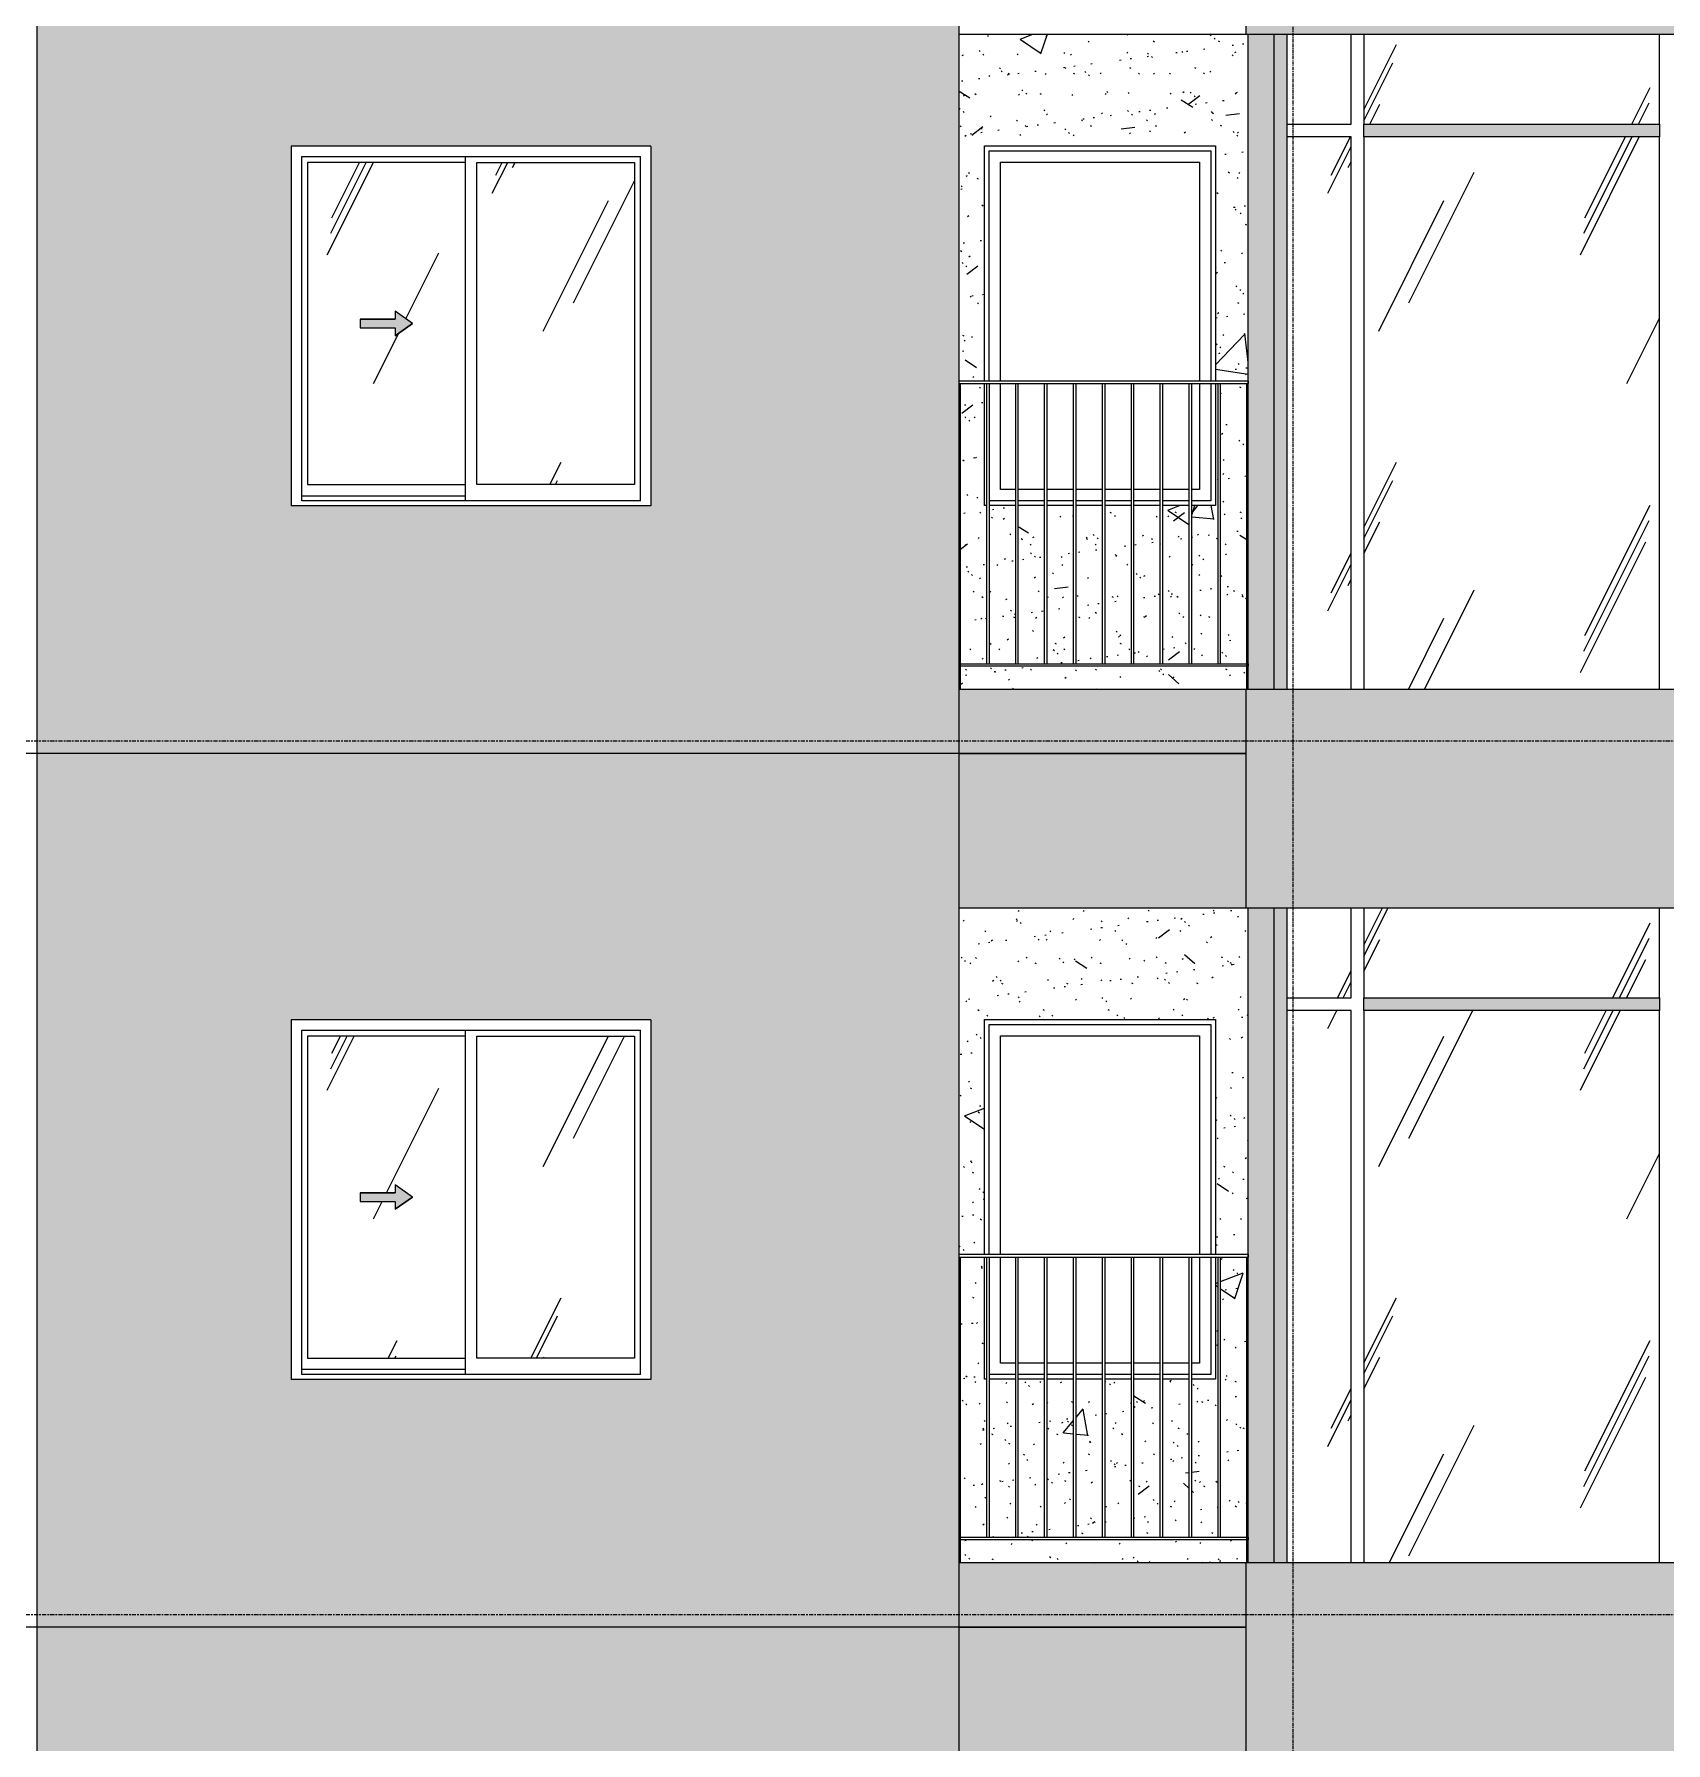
# Model space of a CAD drawing. Header units: millimetres. Extents: x 25061 to 259291, y -8723 to 35400.
# Drawn here: x 192810 to 199160, y 18700 to 25350 of the extents above; entities that cross this region are included whole.
import ezdxf

# ---------------------------------------------------------------- set-up
doc = ezdxf.new("R2010")
doc.units = ezdxf.units.MM
for name, pattern in [('1 NÉT CALL OUT', [6, 3, -3]), ('Centre', [31.75, 6.35, -4.7625, 15.875, -4.7625]), ('Grid Line', [22.225, 12.7, -3.175, 3.175, -3.175])]:
    doc.linetypes.add(name, pattern=pattern)
for name, color, linetype, lineweight in [('0-2', 50, 'Continuous', 5), ('A-DETL-GENF', 92, 'Continuous', 9), ('A-DETL-GENF-3', 92, '1 NÉT CALL OUT', 9), ('A-FLOR-HRAL-1', 253, 'Continuous', 9), ('A-FLOR-LEVL-2', 51, 'Centre', 9), ('A-GLAZ', 151, 'Continuous', 9), ('A-GLAZ-1', 7, '1 NÉT CALL OUT', 9), ('A-GLAZ-3', 7, 'Continuous', 9), ('A-GLAZ-CURT', 52, 'Continuous', 9), ('A-GLAZ-CWMG', 51, 'Continuous', 9), ('A-WALL', 113, 'Continuous', 9), ('A-WALL-PATT-2', 9, 'Continuous', 9), ('A-WALL-PATT-3', 111, 'Continuous', 5), ('I-WALL', 2, 'Continuous', 9), ('I-WALL-2', 7, 'Continuous', 9), ('S-GRID-1', 1, 'Grid Line', 9)]:
    doc.layers.add(name, color=color, linetype=linetype, lineweight=lineweight)
pattern_1 = [(50, (-80880.3, 14125), (1165.98, -102.01), [121.92, -1341.12]), (355, (-80880.3, 14125), (-225.55, 1222.76), [97.54, -1072.9]), (100.451, (-80783.1, 14116.5), (940.43, 1120.75), [103.62, -1139.78]), (46.184, (-80880.3, 14450.1), (1734.9, -269.07), [182.88, -2011.68]), (96.636, (-80735.7, 14427.7), (1519.38, 1583.54), [155.42, -1709.66]), (351.184, (-80880.3, 14450.1), (1519.4, 1583.52), [146.3, -1609.34]), (21, (-80717.7, 14368.8), (970.33, -654.5), [121.92, -1341.12]), (326, (-80717.7, 14368.8), (395.53, 1178.8), [97.54, -1072.9]), (71.451, (-80636.9, 14314.3), (1365.87, 524.3), [103.62, -1139.78]), (37.5, (-80880.3, 14125), (19.767, 541.153), [53.645, -1006.246, 53.645, -1035.507, -1076.96]), (37.5, (-80880.3, 14125), (19.767, 541.153), [-2149.043, 53.645, -1023.315]), (7.5, (-80880.3, 14125), (427.646, 641.156), [53.645, -567.334, 53.645, -981.862, -410.464]), (7.5, (-80880.3, 14125), (427.646, 641.156), [-1656.486, 53.645, -356.82]), (327.5, (-81242.8, 14125), (867.782, -36.665), [53.645, -352.755, 53.645, -1214.323, -1682.496]), (327.5, (-81242.8, 14125), (867.782, -36.665), [-1674.37, 53.645, -1628.85]), (317.5, (-81405.4, 14125), (948.03, 162.73), [53.645, -474.675, 53.645, -788.416, -1194.816]), (317.5, (-81405.4, 14125), (948.03, 162.73), [-1370.38, 53.645, -1141.17])]
pattern_2 = [(37.5, (-80880.3, 14125), (-5.1206, 156.6122), [5.364, -118.181, 5.364, -132.812, -132.08]), (37.5, (-80880.3, 14125), (-5.1206, 156.6122), [-261.722, 5.364, -126.716]), (7.5, (-80880.3, 14125), (143.847, 229.3842), [5.364, -61.285, 5.364, -105.989, -42.672]), (7.5, (-80880.3, 14125), (143.847, 229.3842), [-178.003, 5.364, -37.308]), (327.5, (-80980.28, 14125), (253.1176, 0.46), [5.364, -35.276, 5.364, -140.94, -191.008]), (327.5, (-80980.28, 14125), (253.1176, 0.46), [-186.944, 5.364, -185.644]), (317.5, (-80980.28, 14125), (244.338, 71.3376), [5.364, -14.956, 5.364, -90.546, -109.728]), (317.5, (-80980.28, 14125), (244.338, 71.3376), [-116.23, 5.364, -104.364])]
pattern_3 = [(63.435, (-78970.7, 14236.3), (-0.002, 1625.6), [567.96, -3066.99]), (63.435, (-80596.3, 14236.3), (-0.002, 1625.6), [567.96, -3066.99]), (63.435, (-78192.5, 14550.35), (-0.002, 1625.6), [567.96, -3066.99]), (63.435, (-79818.1, 14550.35), (-0.002, 1625.6), [567.96, -3066.99]), (63.435, (-78310.3, 14439.5), (-0.002, 1625.6), [567.96, -3066.99]), (63.435, (-79935.9, 14439.5), (-0.002, 1625.6), [567.96, -3066.99]), (63.435, (-78430.35, 15074.4), (-0.002, 1625.6), [276.06, -3358.9]), (63.435, (-80055.95, 15074.4), (-0.002, 1625.6), [276.06, -3358.9]), (63.435, (-78508.9, 14976.15), (-0.002, 1625.6), [567.96, -3066.99]), (63.435, (-80134.5, 14976.15), (-0.002, 1625.6), [567.96, -3066.99]), (63.435, (-78495, 15046.7), (-0.002, 1625.6), [567.96, -3066.99]), (63.435, (-80120.6, 15046.7), (-0.002, 1625.6), [567.96, -3066.99]), (63.435, (-79150.9, 14737.2), (-0.002, 1625.6), [567.96, -3066.99]), (63.435, (-80776.5, 14737.2), (-0.002, 1625.6), [567.96, -3066.99]), (63.435, (-79137, 14820.35), (-0.002, 1625.6), [567.96, -3066.99]), (63.435, (-80762.6, 14820.35), (-0.002, 1625.6), [567.96, -3066.99]), (63.435, (-79133.3, 14880.3), (-0.002, 1625.6), [567.96, -3066.99]), (63.435, (-80758.9, 14880.3), (-0.002, 1625.6), [567.96, -3066.99])]

# ---------------------------------------------------------------- blocks, each defined once
blk = doc.blocks.new('M_Fixed - 900 x 1400-901191-TKCS_MẶT CẮT 2')
at = {"layer": 'A-GLAZ-3'}
for p, q in [((-62135.6, 7896), (-61273.6, 7896)), ((-62135.6, 7000), (-62135.6, 7896)), ((-62091.6, 7852), (-61317.6, 7852)), ((-62091.6, 7000), (-62091.6, 7852)), ((-61317.6, 7852), (-61317.6, 7000)), ((-61273.6, 7896), (-61273.6, 7000)), ((-62091.6, 6578), (-62091.6, 6990)), ((-61317.6, 6990), (-61317.6, 6578)), ((-61273.6, 6990), (-61273.6, 6534)), ((-62032.6, 6534), (-62135.1, 6534)), ((-62032.6, 6578), (-62091.6, 6578)), ((-61920.1, 6578), (-62022.6, 6578)), ((-61920.1, 6534), (-62022.6, 6534)), ((-61807.6, 6578), (-61910.1, 6578)), ((-61807.6, 6534), (-61910.1, 6534)), ((-61695.1, 6578), (-61797.6, 6578)), ((-61695.1, 6534), (-61797.6, 6534)), ((-61582.6, 6578), (-61685.1, 6578)), ((-61582.6, 6534), (-61685.1, 6534)), ((-61470.1, 6578), (-61572.6, 6578)), ((-61470.1, 6534), (-61572.6, 6534)), ((-61357.6, 6578), (-61460.1, 6578)), ((-61357.6, 6534), (-61460.1, 6534)), ((-61317.6, 6578), (-61347.6, 6578)), ((-61273.6, 6534), (-61347.6, 6534))]:
    blk.add_line(p, q, dxfattribs=at)
blk = doc.blocks.new('Railing - 10mm-901206-TKCS_MẶT CẮT 2')
at = {"layer": 'A-FLOR-HRAL-1'}
for p, q in [((-62145.064287, 5900), (-62145.064287, 6990)), ((-62135.064287, 5900), (-62135.064287, 6990))]:
    blk.add_line(p, q, dxfattribs=at)
blk = doc.blocks.new('Railing - 50 x 10mm-V260-TKCS_MẶT CẮT 2')
at = {"layer": 'A-FLOR-HRAL-1'}
for p in [(-84852.6, 23990), (-84847.7, 22800)]:
    blk.add_line(p, (-84847.7, 23990), dxfattribs=at)
blk = doc.blocks.new('Railing - 50 x 10mm-V261-TKCS_MẶT CẮT 2')
at = {"layer": 'A-FLOR-HRAL-1'}
for p, q in [((-83732.7, 23990), (-83727.6, 23990)), ((-83732.7, 22800), (-83732.7, 23990))]:
    blk.add_line(p, q, dxfattribs=at)
blk = doc.blocks.new('Railing - Railing-990164-TKCS_MẶT CẮT 2')
at = {"layer": 'A-FLOR-HRAL-1'}
for p, q in [((-84852.6, 22900), (-83727.7, 22900)), ((-83727.7, 22890), (-84852.6, 22890)), ((-83727.7, 22900), (-83727.7, 22890))]:
    blk.add_line(p, q, dxfattribs=at)
for name, p in [('Railing - 50 x 10mm-V260-TKCS_MẶT CẮT 2', (0, 0)), ('Railing - 10mm-901206-TKCS_MẶT CẮT 2', (-22600.1, 17000)), ('Railing - 10mm-901206-TKCS_MẶT CẮT 2', (-22487.6, 17000)), ('Railing - 10mm-901206-TKCS_MẶT CẮT 2', (-22375.1, 17000)), ('Railing - 10mm-901206-TKCS_MẶT CẮT 2', (-22262.6, 17000)), ('Railing - 10mm-901206-TKCS_MẶT CẮT 2', (-22150.1, 17000)), ('Railing - 10mm-901206-TKCS_MẶT CẮT 2', (-22037.6, 17000)), ('Railing - 10mm-901206-TKCS_MẶT CẮT 2', (-21925.1, 17000)), ('Railing - 10mm-901206-TKCS_MẶT CẮT 2', (-21812.6, 17000)), ('Railing - 10mm-901206-TKCS_MẶT CẮT 2', (-21700.1, 17000)), ('Railing - 50 x 10mm-V261-TKCS_MẶT CẮT 2', (0, 0))]:
    blk.add_blockref(name, p)
blk = doc.blocks.new('Top Rail Type - Top Rail_Internal_-990165-TKCS_MẶT CẮT 2')
at = {"layer": 'A-FLOR-HRAL-1'}
for p, q in [((-83727.7, 24000), (-84852.6, 24000)), ((-84852.6, 23990), (-83727.7, 23990)), ((-83727.7, 24000), (-83727.7, 23990))]:
    blk.add_line(p, q, dxfattribs=at)
blk = doc.blocks.new('NCV_TKTC_TANG 6 - 8_rvt-4-TKCS_MẶT CẮT 2')
at = {"layer": 'A-WALL-PATT-2'}
h = blk.add_hatch(dxfattribs=at)
h.set_pattern_fill('FP_37', color=256, style=0, pattern_type=2)
h.set_pattern_definition(pattern_1)
h.paths.add_polyline_path([(-84847.7, 22800), (-83732.7, 22800), (-83732.7, 22890), (-84847.7, 22890), (-84847.7, 22822.3)])
h.paths.add_polyline_path([(-84070.2, 22900), (-84070.2, 23515), (-84172.7, 23515), (-84172.7, 22900)])
h.paths.add_polyline_path([(-84060.2, 22900), (-83957.7, 22900), (-83957.7, 23515), (-84060.2, 23515), (-84060.2, 22924.3)])
h.paths.add_polyline_path([(-83764.4, 22900), (-83732.7, 22900), (-83732.7, 23990), (-83835.2, 23990), (-83835.2, 22900), (-83771.5, 22900)])
h.paths.add_polyline_path([(-84182.7, 22900), (-84182.7, 23515), (-84285.2, 23515), (-84285.2, 22900)])
h.paths.add_polyline_path([(-83845.2, 22900), (-83845.2, 23990), (-83854.7, 23990), (-83854.7, 23515), (-83947.7, 23515), (-83947.7, 22900), (-83863.4, 22900)])
h.paths.add_polyline_path([(-84295.2, 22900), (-84295.2, 23515), (-84397.7, 23515), (-84397.7, 22900)])
h.paths.add_polyline_path([(-84632.7, 22900), (-84632.7, 23515), (-84735.2, 23515), (-84735.2, 22900)])
h.paths.add_polyline_path([(-84745.2, 22900), (-84745.2, 23515), (-84754.7, 23515), (-84754.7, 23990), (-84847.7, 23990), (-84847.7, 22900)])
h.paths.add_polyline_path([(-84407.7, 22900), (-84407.7, 23515), (-84510.2, 23515), (-84510.2, 22900)])
h.paths.add_polyline_path([(-84520.2, 22900), (-84520.2, 23515), (-84622.7, 23515), (-84622.7, 22900)])
h.paths.add_polyline_path([(-83727.7, 24000), (-83727.7, 25350), (-84852.6, 25350), (-84852.6, 24000), (-84754.7, 24000), (-84754.7, 24915), (-83854.7, 24915), (-83854.7, 24000), (-83732.7, 24000)])
h = blk.add_hatch(dxfattribs=at)
h.set_pattern_fill('FP_38', color=256, style=0, pattern_type=2)
h.set_pattern_definition(pattern_2)
h.paths.add_polyline_path([(-84847.7, 22800), (-83732.7, 22800), (-83732.7, 22890), (-84847.7, 22890), (-84847.7, 22822.3)])
h.paths.add_polyline_path([(-84070.2, 22900), (-84070.2, 23515), (-84172.7, 23515), (-84172.7, 22900)])
h.paths.add_polyline_path([(-84060.2, 22900), (-83957.7, 22900), (-83957.7, 23515), (-84060.2, 23515), (-84060.2, 22924.3)])
h.paths.add_polyline_path([(-83764.4, 22900), (-83732.7, 22900), (-83732.7, 23990), (-83835.2, 23990), (-83835.2, 22900), (-83771.5, 22900)])
h.paths.add_polyline_path([(-84182.7, 22900), (-84182.7, 23515), (-84285.2, 23515), (-84285.2, 22900)])
h.paths.add_polyline_path([(-83845.2, 22900), (-83845.2, 23990), (-83854.7, 23990), (-83854.7, 23515), (-83947.7, 23515), (-83947.7, 22900), (-83863.4, 22900)])
h.paths.add_polyline_path([(-84295.2, 22900), (-84295.2, 23515), (-84397.7, 23515), (-84397.7, 22900)])
h.paths.add_polyline_path([(-84632.7, 22900), (-84632.7, 23515), (-84735.2, 23515), (-84735.2, 22900)])
h.paths.add_polyline_path([(-84745.2, 22900), (-84745.2, 23515), (-84754.7, 23515), (-84754.7, 23990), (-84847.7, 23990), (-84847.7, 22900)])
h.paths.add_polyline_path([(-84407.7, 22900), (-84407.7, 23515), (-84510.2, 23515), (-84510.2, 22900)])
h.paths.add_polyline_path([(-84520.2, 22900), (-84520.2, 23515), (-84622.7, 23515), (-84622.7, 22900)])
h.paths.add_polyline_path([(-83727.7, 24000), (-83727.7, 25350), (-84852.6, 25350), (-84852.6, 24000), (-84754.7, 24000), (-84754.7, 24915), (-83854.7, 24915), (-83854.7, 24000), (-83732.7, 24000)])
at = {"layer": 'I-WALL-2'}
for p, q in [((-84754.7, 24000), (-84754.7, 24915)), ((-84754.7, 24915), (-83854.7, 24915)), ((-83854.7, 24915), (-83854.7, 24000)), ((-84754.7, 23515), (-84754.7, 23990)), ((-83854.7, 23990), (-83854.7, 23515)), ((-84745.2, 23515), (-84754.7, 23515)), ((-84632.7, 23515), (-84735.2, 23515)), ((-84520.2, 23515), (-84622.7, 23515)), ((-84407.7, 23515), (-84510.2, 23515)), ((-84295.2, 23515), (-84397.7, 23515)), ((-84182.7, 23515), (-84285.2, 23515)), ((-84070.2, 23515), (-84172.7, 23515)), ((-83957.7, 23515), (-84060.2, 23515)), ((-83854.7, 23515), (-83947.7, 23515))]:
    blk.add_line(p, q, dxfattribs=at)
at = {"layer": ''}
for name in ['Top Rail Type - Top Rail_Internal_-990165-TKCS_MẶT CẮT 2', 'Railing - Railing-990164-TKCS_MẶT CẮT 2']:
    blk.add_blockref(name, (0, 0), dxfattribs=at)
at = {"layer": 'A-GLAZ'}
blk.add_blockref('M_Fixed - 900 x 1400-901191-TKCS_MẶT CẮT 2', (-22600.1, 17000), dxfattribs=at)
blk = doc.blocks.new('Railing - Railing-V262-TKCS_MẶT CẮT 2')
at = {"layer": 'A-FLOR-HRAL-1'}
for p, q in [((-84852.6, 26300), (-83727.7, 26300)), ((-83727.7, 26290), (-84852.6, 26290)), ((-83727.7, 26300), (-83727.7, 26290))]:
    blk.add_line(p, q, dxfattribs=at)
for name, p in [('Railing - 50 x 10mm-V260-TKCS_MẶT CẮT 2', (0, 3400)), ('Railing - 10mm-901206-TKCS_MẶT CẮT 2', (-22600.1, 20400)), ('Railing - 10mm-901206-TKCS_MẶT CẮT 2', (-22487.6, 20400)), ('Railing - 10mm-901206-TKCS_MẶT CẮT 2', (-22375.1, 20400)), ('Railing - 10mm-901206-TKCS_MẶT CẮT 2', (-22262.6, 20400)), ('Railing - 10mm-901206-TKCS_MẶT CẮT 2', (-22150.1, 20400)), ('Railing - 10mm-901206-TKCS_MẶT CẮT 2', (-22037.6, 20400)), ('Railing - 10mm-901206-TKCS_MẶT CẮT 2', (-21925.1, 20400)), ('Railing - 10mm-901206-TKCS_MẶT CẮT 2', (-21812.6, 20400)), ('Railing - 10mm-901206-TKCS_MẶT CẮT 2', (-21700.1, 20400)), ('Railing - 50 x 10mm-V261-TKCS_MẶT CẮT 2', (0, 3400))]:
    blk.add_blockref(name, p)
blk = doc.blocks.new('NCV_TKTC_TANG 6 - 8_rvt-6-TKCS_MẶT CẮT 2')
at = {"layer": 'A-WALL-PATT-2'}
h = blk.add_hatch(dxfattribs=at)
h.set_pattern_fill('FP_37', color=256, style=0, pattern_type=2)
h.set_pattern_definition(pattern_1)
h.paths.add_polyline_path([(-83737.6, 19400), (-83732.7, 19400), (-83732.7, 19490), (-84847.7, 19490), (-84847.7, 19400), (-83749.7, 19400)])
h.paths.add_polyline_path([(-84285.2, 19500), (-84182.7, 19500), (-84182.7, 20115), (-84285.2, 20115), (-84285.2, 19715.7)])
h.paths.add_polyline_path([(-84060.2, 19500), (-83957.7, 19500), (-83957.7, 20115), (-84060.2, 20115), (-84060.2, 19524.3)])
h.paths.add_polyline_path([(-84070.2, 19500), (-84070.2, 20115), (-84172.7, 20115), (-84172.7, 19500)])
h.paths.add_polyline_path([(-84735.2, 19500), (-84632.7, 19500), (-84632.7, 20115), (-84735.2, 20115), (-84735.2, 20098.4)])
h.paths.add_polyline_path([(-84295.2, 19500), (-84295.2, 20115), (-84397.7, 20115), (-84397.7, 19500)])
h.paths.add_polyline_path([(-84510.2, 19500), (-84407.7, 19500), (-84407.7, 20115), (-84510.2, 20115), (-84510.2, 19907)])
h.paths.add_polyline_path([(-83741.7, 19500), (-83732.7, 19500), (-83732.7, 20590), (-83835.2, 20590), (-83835.2, 19500), (-83764.4, 19500)])
h.paths.add_polyline_path([(-84520.2, 19500), (-84520.2, 20115), (-84622.7, 20115), (-84622.7, 19500)])
h.paths.add_polyline_path([(-83947.7, 19500), (-83845.2, 19500), (-83845.2, 20590), (-83854.7, 20590), (-83854.7, 20115), (-83947.7, 20115)])
h.paths.add_polyline_path([(-84745.2, 19500), (-84745.2, 20115), (-84754.7, 20115), (-84754.7, 20590), (-84847.7, 20590), (-84847.7, 19500)])
h.paths.add_polyline_path([(-84754.7, 20600), (-84754.7, 21515), (-83854.7, 21515), (-83854.7, 20600), (-83727.7, 20600), (-83727.7, 21950), (-84852.6, 21950), (-84852.6, 20600), (-84847.7, 20600)])
h = blk.add_hatch(dxfattribs=at)
h.set_pattern_fill('FP_38', color=256, style=0, pattern_type=2)
h.set_pattern_definition(pattern_2)
h.paths.add_polyline_path([(-83737.6, 19400), (-83732.7, 19400), (-83732.7, 19490), (-84847.7, 19490), (-84847.7, 19400), (-83749.7, 19400)])
h.paths.add_polyline_path([(-84285.2, 19500), (-84182.7, 19500), (-84182.7, 20115), (-84285.2, 20115), (-84285.2, 19715.7)])
h.paths.add_polyline_path([(-84060.2, 19500), (-83957.7, 19500), (-83957.7, 20115), (-84060.2, 20115), (-84060.2, 19524.3)])
h.paths.add_polyline_path([(-84070.2, 19500), (-84070.2, 20115), (-84172.7, 20115), (-84172.7, 19500)])
h.paths.add_polyline_path([(-84735.2, 19500), (-84632.7, 19500), (-84632.7, 20115), (-84735.2, 20115), (-84735.2, 20098.4)])
h.paths.add_polyline_path([(-84295.2, 19500), (-84295.2, 20115), (-84397.7, 20115), (-84397.7, 19500)])
h.paths.add_polyline_path([(-84510.2, 19500), (-84407.7, 19500), (-84407.7, 20115), (-84510.2, 20115), (-84510.2, 19907)])
h.paths.add_polyline_path([(-83741.7, 19500), (-83732.7, 19500), (-83732.7, 20590), (-83835.2, 20590), (-83835.2, 19500), (-83764.4, 19500)])
h.paths.add_polyline_path([(-84520.2, 19500), (-84520.2, 20115), (-84622.7, 20115), (-84622.7, 19500)])
h.paths.add_polyline_path([(-83947.7, 19500), (-83845.2, 19500), (-83845.2, 20590), (-83854.7, 20590), (-83854.7, 20115), (-83947.7, 20115)])
h.paths.add_polyline_path([(-84745.2, 19500), (-84745.2, 20115), (-84754.7, 20115), (-84754.7, 20590), (-84847.7, 20590), (-84847.7, 19500)])
h.paths.add_polyline_path([(-84754.7, 20600), (-84754.7, 21515), (-83854.7, 21515), (-83854.7, 20600), (-83727.7, 20600), (-83727.7, 21950), (-84852.6, 21950), (-84852.6, 20600), (-84847.7, 20600)])
at = {"layer": 'I-WALL-2'}
for p, q in [((-84754.7, 20600), (-84754.7, 21515)), ((-84754.7, 21515), (-83854.7, 21515)), ((-83854.7, 21515), (-83854.7, 20600)), ((-84754.7, 20115), (-84754.7, 20590)), ((-83854.7, 20590), (-83854.7, 20115)), ((-84745.2, 20115), (-84754.7, 20115)), ((-84632.7, 20115), (-84735.2, 20115)), ((-84520.2, 20115), (-84622.7, 20115)), ((-84407.7, 20115), (-84510.2, 20115)), ((-84295.2, 20115), (-84397.7, 20115)), ((-84182.7, 20115), (-84285.2, 20115)), ((-84070.2, 20115), (-84172.7, 20115)), ((-83957.7, 20115), (-84060.2, 20115)), ((-83854.7, 20115), (-83947.7, 20115))]:
    blk.add_line(p, q, dxfattribs=at)
at = {"layer": ''}
for name, p in [('Top Rail Type - Top Rail_Internal_-990165-TKCS_MẶT CẮT 2', (0, -3400)), ('Railing - Railing-V262-TKCS_MẶT CẮT 2', (0, -6800))]:
    blk.add_blockref(name, p, dxfattribs=at)
at = {"layer": 'A-GLAZ'}
blk.add_blockref('M_Fixed - 900 x 1400-901191-TKCS_MẶT CẮT 2', (-22600.1, 13600), dxfattribs=at)
blk = doc.blocks.new('1_FAMILY RVT - W01-WxH 1400x1400xmm-V318-TKCS_MẶT CẮT 2')
at = {"layer": 'A-DETL-GENF-3'}
blk.add_hatch(color=256, dxfattribs=at).paths.add_polyline_path([(-87048.1, 20776.5), (-86980.3, 20823.9), (-87048.1, 20871.4), (-87048.1, 20840.9), (-87183.5, 20840.9), (-87183.5, 20807), (-87048.1, 20807)])
at = {"layer": 'A-GLAZ'}
h = blk.add_hatch(dxfattribs=at)
h.set_pattern_fill('FP_35', color=256, style=0, pattern_type=2)
h.set_pattern_definition(pattern_3)
h.paths.add_polyline_path([(-87044.2, 20197), (-86774.8, 20197), (-86774.8, 21450.9), (-87389.1, 21450.9), (-87389.1, 20197)])
h.paths.add_polyline_path([(-87048.1, 20776.5), (-87048.1, 20807), (-87183.5, 20807), (-87183.5, 20840.9), (-87048.1, 20840.9), (-87048.1, 20871.4), (-86980.3, 20823.9), (-87044.2, 20779.2)])
h = blk.add_hatch(dxfattribs=at)
h.set_pattern_fill('FP_35', color=256, style=0, pattern_type=2)
h.set_pattern_definition(pattern_3)
h.paths.add_polyline_path([(-86116.1, 20197), (-86116.1, 21450.9), (-86730.3, 21450.9), (-86730.3, 20197)])
at = {"layer": 'A-DETL-GENF'}
for p, q in [((-87183.5, 20840.9), (-87183.5, 20807)), ((-87183.5, 20840.9), (-87048.1, 20840.9)), ((-87048.1, 20840.9), (-87183.5, 20840.9)), ((-87183.5, 20840.9), (-87183.5, 20807)), ((-87048.1, 20871.4), (-87048.1, 20840.9)), ((-86980.3, 20823.9), (-87048.1, 20871.4)), ((-86980.3, 20823.9), (-87048.1, 20871.4)), ((-87048.1, 20871.4), (-87048.1, 20840.9)), ((-86980.3, 20823.9), (-87048.1, 20776.5)), ((-87048.1, 20776.5), (-86980.3, 20823.9)), ((-87183.5, 20807), (-87048.1, 20807)), ((-87183.5, 20807), (-87048.1, 20807)), ((-87048.1, 20807), (-87048.1, 20776.5)), ((-87048.1, 20807), (-87048.1, 20776.5))]:
    blk.add_line(p, q, dxfattribs=at)
at = {"layer": 'A-GLAZ'}
for p, q in [((-86052.6, 21514.4), (-87452.6, 21514.4)), ((-87452.6, 21514.4), (-87452.6, 20114.4)), ((-86052.6, 21514.4), (-86052.6, 20114.4)), ((-87411.6, 21473.5), (-86093.5, 21473.5)), ((-87411.6, 20133.5), (-87411.6, 21473.5)), ((-87389.1, 21450.9), (-87389.1, 20197)), ((-86774.8, 21450.9), (-87389.1, 21450.9)), ((-86774.8, 21473.5), (-86774.8, 20133.5)), ((-86730.3, 20197), (-86730.3, 21450.9)), ((-86730.3, 21450.9), (-86116.1, 21450.9)), ((-86116.1, 21450.9), (-86116.1, 20197)), ((-86093.5, 20133.5), (-86093.5, 21473.5)), ((-86774.8, 20152.5), (-87411.6, 20152.5)), ((-86774.8, 20152.5), (-87411.6, 20152.5)), ((-87389.1, 20197), (-86774.8, 20197)), ((-86116.1, 20197), (-86730.3, 20197)), ((-86052.6, 20114.4), (-87452.6, 20114.4)), ((-86093.5, 20133.5), (-87411.6, 20133.5))]:
    blk.add_line(p, q, dxfattribs=at)
blk = doc.blocks.new('Rectangular Mullion - 50 x 100mm-1838999-TKCS_MẶT CẮT 2')
at = {"layer": 'A-GLAZ-CWMG'}
blk.add_hatch(color=256, dxfattribs=at).paths.add_polyline_path([(-83577.564287, 5800), (-83577.564287, 7975), (-83627.564287, 7975), (-83627.564287, 5800)])
for p, q in [((-83627.564287, 7975), (-83627.564287, 5800)), ((-83577.564287, 7975), (-83577.564287, 7950))]:
    blk.add_line(p, q, dxfattribs=at)
blk = doc.blocks.new('System Panel - Glazed-V326-TKCS_MẶT CẮT 2')
at = {"layer": 'A-GLAZ-CURT'}
h = blk.add_hatch(dxfattribs=at)
h.set_pattern_fill('FP_35', color=256, style=0, pattern_type=2)
h.set_pattern_definition(pattern_3)
h.paths.add_polyline_path([(-82127.6, 19400), (-82127.6, 21550), (-83277.6, 21550), (-83277.6, 19400)])
for p, q in [((-82127.6, 21550), (-83277.6, 21550)), ((-83277.6, 21550), (-83277.6, 19400)), ((-82127.6, 19400), (-82127.6, 21550))]:
    blk.add_line(p, q, dxfattribs=at)
blk = doc.blocks.new('System Panel - Glazed-V327-TKCS_MẶT CẮT 2')
at = {"layer": 'A-GLAZ-CURT'}
h = blk.add_hatch(dxfattribs=at)
h.set_pattern_fill('FP_35', color=256, style=0, pattern_type=2)
h.set_pattern_definition(pattern_3)
h.paths.add_polyline_path([(-83327.6, 19400), (-83327.6, 21550), (-83577.6, 21550), (-83577.6, 19400)])
for p, q in [((-83327.6, 21550), (-83577.6, 21550)), ((-83577.6, 21550), (-83577.6, 19400)), ((-83327.6, 19400), (-83327.6, 21550))]:
    blk.add_line(p, q, dxfattribs=at)
blk = doc.blocks.new('System Panel - Glazed-V332-TKCS_MẶT CẮT 2')
at = {"layer": 'A-GLAZ-CURT'}
h = blk.add_hatch(dxfattribs=at)
h.set_pattern_fill('FP_35', color=256, style=0, pattern_type=2)
h.set_pattern_definition(pattern_3)
h.paths.add_polyline_path([(-82127.6, 21600), (-82127.6, 21950), (-83277.6, 21950), (-83277.6, 21600), (-82272.9, 21600)])
for p, q in [((-83277.6, 21950), (-83277.6, 21600)), ((-82127.6, 21600), (-82127.6, 21950)), ((-83277.6, 21600), (-82127.6, 21600))]:
    blk.add_line(p, q, dxfattribs=at)
blk = doc.blocks.new('System Panel - Glazed-V333-TKCS_MẶT CẮT 2')
at = {"layer": 'A-GLAZ-CURT'}
h = blk.add_hatch(dxfattribs=at)
h.set_pattern_fill('FP_35', color=256, style=0, pattern_type=2)
h.set_pattern_definition(pattern_3)
h.paths.add_polyline_path([(-83327.6, 21600), (-83327.6, 21950), (-83577.6, 21950), (-83577.6, 21600)])
for p, q in [((-83577.6, 21950), (-83577.6, 21600)), ((-83327.6, 21600), (-83327.6, 21950)), ((-83577.6, 21600), (-83327.6, 21600))]:
    blk.add_line(p, q, dxfattribs=at)
blk = doc.blocks.new('Rectangular Mullion - 50 x 100mm-1839000-TKCS_MẶT CẮT 2')
at = {"layer": 'A-GLAZ-CWMG'}
blk.add_hatch(color=256, dxfattribs=at).paths.add_polyline_path([(-83577.564287, 7975), (-83577.564287, 8350), (-83627.564287, 8350), (-83627.564287, 7975)])
for p, q in [((-83627.564287, 8350), (-83627.564287, 7975)), ((-83577.564287, 8000), (-83577.564287, 7975))]:
    blk.add_line(p, q, dxfattribs=at)
blk = doc.blocks.new('Rectangular Mullion - 50 x 100mm-1838991-TKCS_MẶT CẮT 2')
at = {"layer": 'A-GLAZ-CWMG'}
blk.add_hatch(color=256, dxfattribs=at).paths.add_polyline_path([(-79677.6, 7950), (-78527.6, 7950), (-78527.6, 8000), (-79677.6, 8000)])
for p, q in [((-79677.6, 7950), (-79677.6, 8000)), ((-78527.6, 8000), (-78527.6, 7950))]:
    blk.add_line(p, q, dxfattribs=at)
blk = doc.blocks.new('Rectangular Mullion - 50 x 100mm-1286808-TKCS_MẶT CẮT 2')
at = {"layer": 'A-GLAZ-CWMG'}
blk.add_hatch(color=256, dxfattribs=at).paths.add_polyline_path([(-83627.564287, 5800), (-83627.564287, 7975), (-83727.564287, 7975), (-83727.564287, 5800)])
blk.add_line((-83727.564287, 5800), (-83727.564287, 7975), dxfattribs=at)
blk = doc.blocks.new('Rectangular Mullion - 50 x 100mm-1901971-TKCS_MẶT CẮT 2')
at = {"layer": 'A-GLAZ-CWMG'}
blk.add_hatch(color=256, dxfattribs=at).paths.add_polyline_path([(-83727.6, 7975), (-83627.6, 7975), (-83627.6, 8350), (-83727.6, 8350), (-83727.6, 8016.8)])
blk.add_line((-83727.6, 7975), (-83727.6, 8350), dxfattribs=at)
blk = doc.blocks.new('1_FAMILY RVT - W01-WxH 1400x1400xmm-V336-TKCS_MẶT CẮT 2')
at = {"layer": 'A-DETL-GENF-3'}
blk.add_hatch(color=256, dxfattribs=at).paths.add_polyline_path([(-87048.1, 24176.5), (-86980.3, 24223.9), (-87048.1, 24271.4), (-87048.1, 24240.9), (-87183.5, 24240.9), (-87183.5, 24207), (-87048.1, 24207)])
at = {"layer": 'A-GLAZ'}
h = blk.add_hatch(dxfattribs=at)
h.set_pattern_fill('FP_35', color=256, style=0, pattern_type=2)
h.set_pattern_definition(pattern_3)
h.paths.add_polyline_path([(-86774.8, 23597), (-86774.8, 24850.9), (-87389.1, 24850.9), (-87389.1, 23597), (-87044.2, 23597)])
h.paths.add_polyline_path([(-87048.1, 24176.5), (-87048.1, 24207), (-87183.5, 24207), (-87183.5, 24240.9), (-87048.1, 24240.9), (-87048.1, 24271.4), (-86980.3, 24223.9), (-87044.2, 24179.2)])
h = blk.add_hatch(dxfattribs=at)
h.set_pattern_fill('FP_35', color=256, style=0, pattern_type=2)
h.set_pattern_definition(pattern_3)
h.paths.add_polyline_path([(-86116.1, 23597), (-86116.1, 24850.9), (-86730.3, 24850.9), (-86730.3, 23597)])
at = {"layer": 'A-DETL-GENF'}
for p, q in [((-87183.5, 24240.9), (-87183.5, 24207)), ((-87183.5, 24240.9), (-87048.1, 24240.9)), ((-87048.1, 24240.9), (-87183.5, 24240.9)), ((-87183.5, 24240.9), (-87183.5, 24207)), ((-87183.5, 24207), (-87048.1, 24207)), ((-87183.5, 24207), (-87048.1, 24207)), ((-87048.1, 24271.4), (-87048.1, 24240.9)), ((-86980.3, 24223.9), (-87048.1, 24271.4)), ((-86980.3, 24223.9), (-87048.1, 24271.4)), ((-87048.1, 24271.4), (-87048.1, 24240.9)), ((-86980.3, 24223.9), (-87048.1, 24176.5)), ((-87048.1, 24176.5), (-86980.3, 24223.9)), ((-87048.1, 24207), (-87048.1, 24176.5)), ((-87048.1, 24207), (-87048.1, 24176.5))]:
    blk.add_line(p, q, dxfattribs=at)
at = {"layer": 'A-GLAZ'}
for p, q in [((-86052.6, 24914.4), (-87452.6, 24914.4)), ((-87452.6, 24914.4), (-87452.6, 23514.4)), ((-87411.6, 24873.5), (-86093.5, 24873.5)), ((-87411.6, 23533.5), (-87411.6, 24873.5)), ((-86774.8, 24873.5), (-86774.8, 23533.5)), ((-86093.5, 23533.5), (-86093.5, 24873.5)), ((-86052.6, 24914.4), (-86052.6, 23514.4)), ((-87389.1, 24850.9), (-87389.1, 23597)), ((-86774.8, 24850.9), (-87389.1, 24850.9)), ((-86730.3, 23597), (-86730.3, 24850.9)), ((-86730.3, 24850.9), (-86116.1, 24850.9)), ((-86116.1, 24850.9), (-86116.1, 23597)), ((-86774.8, 23552.5), (-87411.6, 23552.5)), ((-86774.8, 23552.5), (-87411.6, 23552.5)), ((-87389.1, 23597), (-86774.8, 23597)), ((-86116.1, 23597), (-86730.3, 23597)), ((-86052.6, 23514.4), (-87452.6, 23514.4)), ((-86093.5, 23533.5), (-87411.6, 23533.5))]:
    blk.add_line(p, q, dxfattribs=at)
blk = doc.blocks.new('System Panel - Glazed-V344-TKCS_MẶT CẮT 2')
at = {"layer": 'A-GLAZ-CURT'}
h = blk.add_hatch(dxfattribs=at)
h.set_pattern_fill('FP_35', color=256, style=0, pattern_type=2)
h.set_pattern_definition(pattern_3)
h.paths.add_polyline_path([(-82127.6, 22800), (-82127.6, 24950), (-83277.6, 24950), (-83277.6, 22800), (-82272.9, 22800)])
for p, q in [((-82127.6, 24950), (-83277.6, 24950)), ((-83277.6, 24950), (-83277.6, 22800)), ((-82127.6, 22800), (-82127.6, 24950))]:
    blk.add_line(p, q, dxfattribs=at)
blk = doc.blocks.new('System Panel - Glazed-V345-TKCS_MẶT CẮT 2')
at = {"layer": 'A-GLAZ-CURT'}
h = blk.add_hatch(dxfattribs=at)
h.set_pattern_fill('FP_35', color=256, style=0, pattern_type=2)
h.set_pattern_definition(pattern_3)
h.paths.add_polyline_path([(-83327.6, 22800), (-83327.6, 24950), (-83577.6, 24950), (-83577.6, 22800)])
for p, q in [((-83327.6, 24950), (-83577.6, 24950)), ((-83577.6, 24950), (-83577.6, 22800)), ((-83327.6, 22800), (-83327.6, 24950))]:
    blk.add_line(p, q, dxfattribs=at)
blk = doc.blocks.new('System Panel - Glazed-V350-TKCS_MẶT CẮT 2')
at = {"layer": 'A-GLAZ-CURT'}
h = blk.add_hatch(dxfattribs=at)
h.set_pattern_fill('FP_35', color=256, style=0, pattern_type=2)
h.set_pattern_definition(pattern_3)
h.paths.add_polyline_path([(-82127.6, 25000), (-82127.6, 25350), (-83277.6, 25350), (-83277.6, 25000), (-82272.9, 25000)])
for p, q in [((-83277.6, 25350), (-83277.6, 25000)), ((-82127.6, 25000), (-82127.6, 25350)), ((-83277.6, 25000), (-82127.6, 25000))]:
    blk.add_line(p, q, dxfattribs=at)
blk = doc.blocks.new('System Panel - Glazed-V351-TKCS_MẶT CẮT 2')
at = {"layer": 'A-GLAZ-CURT'}
for p, q in [((-83577.6, 25350), (-83577.6, 25000)), ((-83327.6, 25000), (-83327.6, 25350)), ((-83577.6, 25000), (-83327.6, 25000))]:
    blk.add_line(p, q, dxfattribs=at)

msp = doc.modelspace()

# ---------------------------------------------------------------- hatches: boundary and pattern name
at = {"layer": 'A-WALL-PATT-3'}
for points in [[(200580.3, 25350), (204085.2, 25350), (204085.2, 26200), (197525.2, 26200), (197525.2, 25350), (198989.8, 25350)], [(197399.4, 22550), (197525.2, 22550), (197525.2, 22800), (196410.2, 22800), (196410.2, 22550)], [(200580.3, 21950), (204085.2, 21950), (204085.2, 22800), (197525.2, 22800), (197525.2, 21950), (198989.8, 21950)], [(196604.2, 19150), (197525.2, 19150), (197525.2, 19400), (196410.2, 19400), (196410.2, 19150)], [(203761.1, 18550), (204085.2, 18550), (204085.2, 19400), (197525.2, 19400), (197525.2, 18550), (200580.3, 18550)]]:
    msp.add_hatch(color=256, dxfattribs=at).paths.add_polyline_path(points)
h = msp.add_hatch(color=256, dxfattribs=at)
h.paths.add_polyline_path([(195169.3, 22550), (196410.2, 22550), (196410.2, 25950), (192820.2, 25949.2), (192820.2, 22550), (194218.6, 22550)])
h.paths.add_polyline_path([(195210.2, 23514.4), (193810.2, 23514.4), (193810.2, 24914.4), (195210.2, 24914.4), (195210.2, 23533.5)])
h = msp.add_hatch(color=256, dxfattribs=at)
h.paths.add_polyline_path([(192820.2, 19150), (196410.2, 19150), (196410.2, 22550), (192820.2, 22549.2), (192820.2, 19151.8)])
h.paths.add_polyline_path([(194218.6, 20114.4), (193810.2, 20114.4), (193810.2, 21514.4), (195210.2, 21514.4), (195210.2, 20114.4), (195169.3, 20114.4)])
h = msp.add_hatch(color=256, dxfattribs=at)
h.paths.add_polyline_path([(196410.2, 21950), (197525.2, 21950), (197525.2, 22550), (196410.2, 22550)])
h.paths.add_polyline_path([(204095.2, 21950), (205210.2, 21950), (205210.2, 22550), (204095.2, 22550), (204095.2, 22360)])
h = msp.add_hatch(color=256, dxfattribs=at)
h.paths.add_polyline_path([(195809, 15750), (196410.2, 15750), (196410.2, 19150), (192820.2, 19149.2), (192820.2, 15750), (194218.6, 15750)])
h.paths.add_polyline_path([(195169.3, 16714.4), (193810.2, 16714.4), (193810.2, 18114.4), (195210.2, 18114.4), (195210.2, 16714.4)])
h = msp.add_hatch(color=256, dxfattribs=at)
h.paths.add_polyline_path([(196410.2, 18550), (197525.2, 18550), (197525.2, 19150), (196410.2, 19150), (196410.2, 19120.9)])
h.paths.add_polyline_path([(205210.2, 18550), (205210.2, 19150), (204095.2, 19150), (204095.2, 18550), (204556.3, 18550)])

# ---------------------------------------------------------------- linework, layer by layer
at = {"layer": 'A-FLOR-LEVL-2'}
for p, q in [((147110.2, 22600), (255566.7, 22600)), ((147110.2, 19200), (255566.7, 19200))]:
    msp.add_line(p, q, dxfattribs=at)
at = {"layer": 'A-WALL'}
for p, q in [((192820.2, 29350), (192820.2, 5550)), ((196410.2, 5800), (196410.2, 29350)), ((196410.2, 22550), (182610.2, 22550)), ((196410.2, 22550), (192810.2, 22550)), ((196410.2, 19150), (182610.2, 19150)), ((196410.2, 19150), (192810.2, 19150))]:
    msp.add_line(p, q, dxfattribs=at)
at = {"layer": 'I-WALL'}
for p, q in [((197525.2, 26200), (197525.2, 25350)), ((196410.2, 25350), (197525.2, 25350)), ((197525.2, 25350), (204085.2, 25350)), ((205210.2, 22800), (196410.2, 22800)), ((197525.2, 22800), (197525.2, 21950)), ((197525.2, 22550), (196410.2, 22550)), ((196410.2, 22550), (197525.2, 22550)), ((196410.2, 21950), (197525.2, 21950)), ((197525.2, 21950), (204085.2, 21950)), ((205210.2, 19400), (196410.2, 19400)), ((197525.2, 19400), (197525.2, 18550)), ((197525.2, 19150), (196410.2, 19150)), ((196410.2, 19150), (197525.2, 19150))]:
    msp.add_line(p, q, dxfattribs=at)
at = {"layer": 'S-GRID-1'}
msp.add_line((197710.2, -3283.1), (197710.2, 30285.9), dxfattribs=at)

# ---------------------------------------------------------------- block references
at = {"layer": '0-2'}
for name in ['NCV_TKTC_TANG 6 - 8_rvt-4-TKCS_MẶT CẮT 2', 'NCV_TKTC_TANG 6 - 8_rvt-6-TKCS_MẶT CẮT 2']:
    msp.add_blockref(name, (281262.8, 0), dxfattribs=at)
at = {"layer": 'A-GLAZ-1'}
for name in ['1_FAMILY RVT - W01-WxH 1400x1400xmm-V336-TKCS_MẶT CẮT 2', '1_FAMILY RVT - W01-WxH 1400x1400xmm-V318-TKCS_MẶT CẮT 2']:
    msp.add_blockref(name, (281262.8, 0), dxfattribs=at)
at = {"layer": 'A-GLAZ-CURT'}
for name in ['System Panel - Glazed-V351-TKCS_MẶT CẮT 2', 'System Panel - Glazed-V350-TKCS_MẶT CẮT 2', 'System Panel - Glazed-V345-TKCS_MẶT CẮT 2', 'System Panel - Glazed-V344-TKCS_MẶT CẮT 2', 'System Panel - Glazed-V333-TKCS_MẶT CẮT 2', 'System Panel - Glazed-V332-TKCS_MẶT CẮT 2', 'System Panel - Glazed-V327-TKCS_MẶT CẮT 2', 'System Panel - Glazed-V326-TKCS_MẶT CẮT 2']:
    msp.add_blockref(name, (281262.8, 0), dxfattribs=at)
at = {"layer": 'A-GLAZ-CWMG'}
for name, p in [('Rectangular Mullion - 50 x 100mm-1901971-TKCS_MẶT CẮT 2', (281262.8, 17000)), ('Rectangular Mullion - 50 x 100mm-1839000-TKCS_MẶT CẮT 2', (281262.8, 17000)), ('Rectangular Mullion - 50 x 100mm-1286808-TKCS_MẶT CẮT 2', (281262.8, 17000)), ('Rectangular Mullion - 50 x 100mm-1838999-TKCS_MẶT CẮT 2', (281262.8, 17000)), ('Rectangular Mullion - 50 x 100mm-1838991-TKCS_MẶT CẮT 2', (277662.8, 17000)), ('Rectangular Mullion - 50 x 100mm-1901971-TKCS_MẶT CẮT 2', (281262.8, 13600)), ('Rectangular Mullion - 50 x 100mm-1839000-TKCS_MẶT CẮT 2', (281262.8, 13600)), ('Rectangular Mullion - 50 x 100mm-1286808-TKCS_MẶT CẮT 2', (281262.8, 13600)), ('Rectangular Mullion - 50 x 100mm-1838999-TKCS_MẶT CẮT 2', (281262.8, 13600)), ('Rectangular Mullion - 50 x 100mm-1838991-TKCS_MẶT CẮT 2', (277662.8, 13600))]:
    msp.add_blockref(name, p, dxfattribs=at)

doc.saveas('drawing.dxf')
